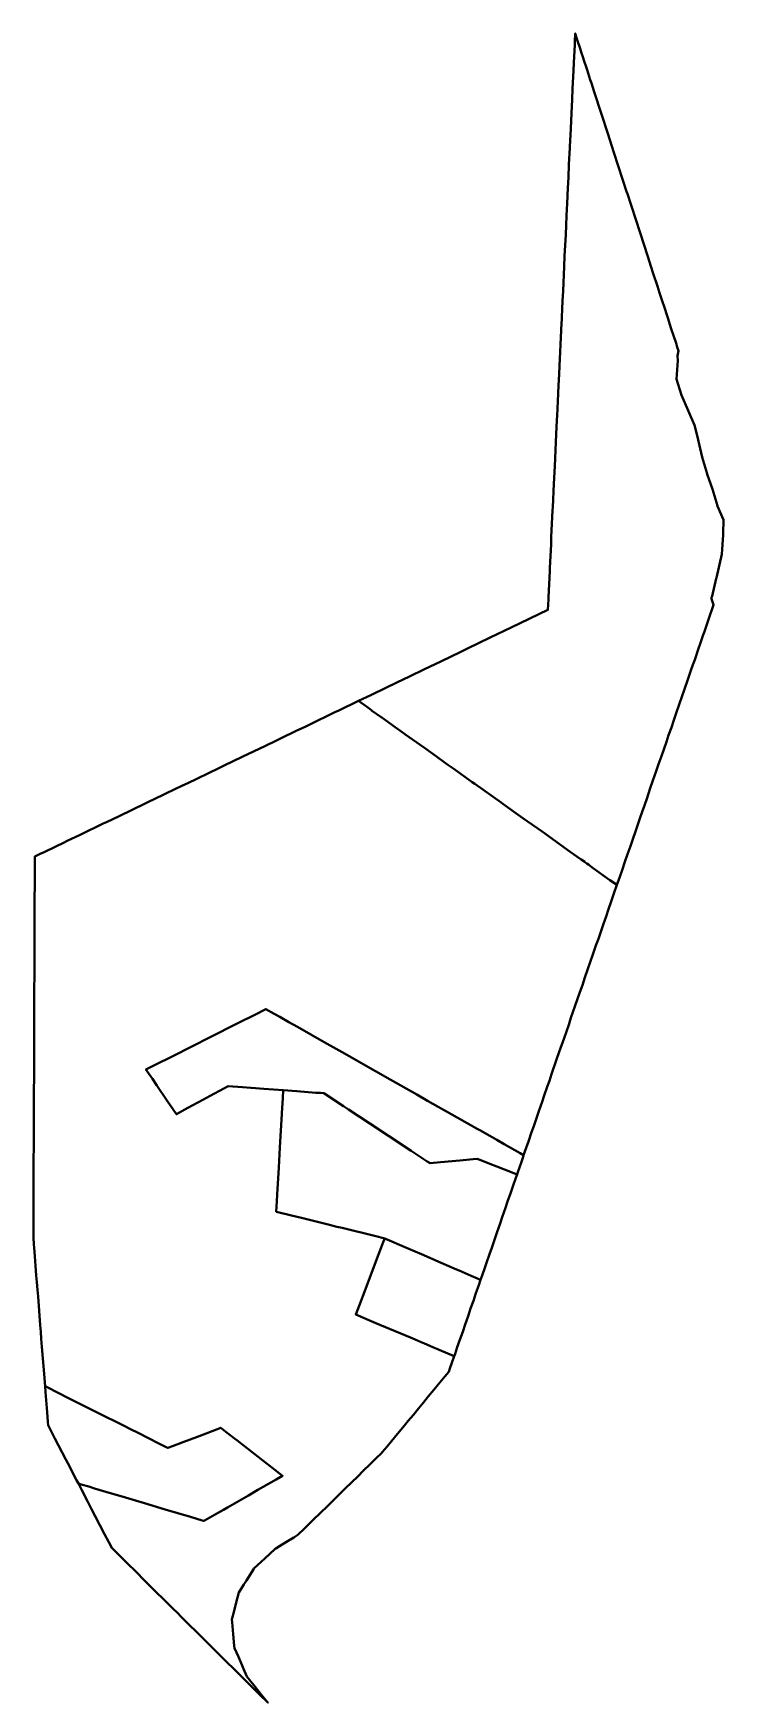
# Model space of a CAD drawing. Header units: metres. Extents: x 807478 to 807568, y 9157439 to 9157657.
import ezdxf

# ---------------------------------------------------------------- set-up
doc = ezdxf.new("R2010")
doc.units = ezdxf.units.M
doc.header["$MEASUREMENT"] = 0
doc.layers.add('2860-21226', color=1, linetype='Continuous')

msp = doc.modelspace()

# ---------------------------------------------------------------- linework, layer by layer
at = {"layer": '2860-21226', "color": 3, "lineweight": 40, "true_color": 0x00ff00}
for points in [[(807520.09, 9157569.62), (807521.12, 9157568.88), (807521.78, 9157568.41), (807521.79, 9157568.4), (807521.8, 9157568.4), (807523.06, 9157567.5), (807523.14, 9157567.45), (807524.38, 9157566.56), (807524.56, 9157566.43), (807526.08, 9157565.35), (807526.11, 9157565.33), (807526.11, 9157565.33), (807526.13, 9157565.31), (807528.68, 9157563.5), (807529.78, 9157562.72), (807531.75, 9157561.32), (807532.53, 9157560.76), (807534.92, 9157559.06), (807535.24, 9157558.83), (807538.68, 9157556.38), (807538.9, 9157556.23), (807541.52, 9157554.36), (807544, 9157552.6), (807547.68, 9157549.98), (807548.52, 9157549.38), (807549.1, 9157548.97), (807549.56, 9157548.65), (807549.58, 9157548.63), (807549.69, 9157548.55), (807549.82, 9157548.46), (807550.03, 9157548.3), (807550.53, 9157547.95), (807552.85, 9157546.3), (807553.69, 9157545.71), (807553.75, 9157545.66), (807553.76, 9157545.69), (807554.07, 9157546.57), (807554.46, 9157547.71), (807554.79, 9157548.67), (807555.14, 9157549.68), (807555.5, 9157550.72), (807555.81, 9157551.63), (807556.15, 9157552.61), (807556.47, 9157553.53), (807556.74, 9157554.32), (807557.03, 9157555.16), (807557.33, 9157556.02), (807557.67, 9157557.01), (807558.1, 9157558.26), (807558.45, 9157559.27), (807558.86, 9157560.46), (807559.18, 9157561.37), (807559.55, 9157562.44), (807559.84, 9157563.29), (807560.19, 9157564.31), (807560.49, 9157565.17), (807560.84, 9157566.18), (807561.16, 9157567.1), (807561.47, 9157568.01), (807561.86, 9157569.15), (807562.2, 9157570.14), (807562.94, 9157572.27), (807563.39, 9157573.58), (807563.65, 9157574.33), (807563.88, 9157574.99), (807564.38, 9157576.44), (807564.6, 9157577.07), (807564.99, 9157578.22), (807565.15, 9157578.68), (807565.69, 9157580.25), (807566.34, 9157582.12), (807566.07, 9157582.93), (807566.09, 9157583.04), (807566.09, 9157583.08), (807566.11, 9157583.17), (807566.16, 9157583.25), (807566.69, 9157585.57), (807566.71, 9157585.65), (807567.42, 9157588.73), (807567.6, 9157591.25), (807567.59, 9157591.37), (807567.65, 9157593.21), (807566.87, 9157594.98), (807566.86, 9157595.04), (807566.19, 9157597.19), (807565.51, 9157599.16), (807565.5, 9157599.2), (807564.86, 9157601.38), (807564.35, 9157603.62), (807564.33, 9157603.63), (807564.33, 9157603.64), (807564.32, 9157603.65), (807564.32, 9157603.67), (807563.85, 9157605.54), (807563.85, 9157605.55), (807563.85, 9157605.55), (807563.85, 9157605.56), (807563.05, 9157607.44), (807562.16, 9157609.45), (807562.16, 9157609.47), (807561.51, 9157611.52), (807561.52, 9157611.54), (807561.67, 9157613.97), (807561.67, 9157613.97), (807561.66, 9157614.59), (807561.77, 9157615.21), (807561.61, 9157615.72), (807561.45, 9157616.21), (807561.41, 9157616.34), (807560.88, 9157617.95), (807560.61, 9157618.8), (807560.41, 9157619.4), (807559.8, 9157621.27), (807559.78, 9157621.33), (807559.31, 9157622.8), (807559.02, 9157623.66), (807558.49, 9157625.3), (807558.4, 9157625.57), (807557.78, 9157627.5), (807556.77, 9157630.58), (807555.07, 9157635.81), (807555.07, 9157635.83), (807555.06, 9157635.85), (807553.36, 9157641.06), (807552.56, 9157643.54), (807551.74, 9157646.05), (807550.79, 9157648.97), (807550.43, 9157650.07), (807550.28, 9157650.54), (807549.86, 9157651.82), (807549.69, 9157652.35), (807549.54, 9157652.82), (807549.27, 9157653.64), (807549.16, 9157654), (807548.96, 9157654.6), (807548.63, 9157655.6), (807548.32, 9157656.57), (807548.26, 9157655.45), (807548.25, 9157655.06), (807548.17, 9157653.54), (807548.13, 9157652.72), (807548.09, 9157651.72), (807547.98, 9157649.37), (807547.91, 9157647.95), (807547.82, 9157646.16), (807547.73, 9157644.19), (807547.62, 9157641.79), (807547.61, 9157641.71), (807547.61, 9157641.68), (807547.51, 9157639.49), (807547.43, 9157637.79), (807547.37, 9157636.45), (807547.27, 9157634.41), (807547.19, 9157632.84), (807547.13, 9157631.54), (807547.08, 9157630.36), (807546.94, 9157627.56), (807546.88, 9157626.2), (807546.73, 9157622.99), (807546.67, 9157621.74), (807546.52, 9157618.54), (807546.5, 9157618.23), (807546.49, 9157617.88), (807546.27, 9157613.25), (807546.22, 9157612.19), (807546.15, 9157610.7), (807546.05, 9157608.67), (807545.96, 9157606.77), (807545.93, 9157606.2), (807545.85, 9157604.35), (807545.65, 9157600.2), (807545.54, 9157597.89), (807545.4, 9157594.86), (807545.38, 9157594.42), (807545.21, 9157591), (807545.19, 9157590.5), (807545.17, 9157590.01), (807545.02, 9157586.97), (807545, 9157586.53), (807544.84, 9157583.16), (807544.83, 9157582.88), (807544.76, 9157581.48), (807539.98, 9157579.18), (807537.26, 9157577.88), (807534.31, 9157576.46), (807533.43, 9157576.03), (807530.8, 9157574.77), (807528.69, 9157573.75), (807526.74, 9157572.81), (807525.08, 9157572.02), (807521.96, 9157570.52), (807521.85, 9157570.46), (807521.83, 9157570.46), (807521.81, 9157570.44)], [(807519.74, 9157489.71), (807521.06, 9157489.15), (807521.13, 9157489.12), (807522.37, 9157488.6), (807522.89, 9157488.37), (807526.85, 9157486.7), (807527.47, 9157486.44), (807528.25, 9157486.1), (807528.7, 9157485.92), (807529.76, 9157485.47), (807530.62, 9157485.1), (807532.56, 9157484.28), (807532.68, 9157484.6), (807532.96, 9157485.44), (807533.34, 9157486.54), (807533.67, 9157487.47), (807533.99, 9157488.42), (807534.37, 9157489.51), (807534.7, 9157490.47), (807535.06, 9157491.51), (807535.39, 9157492.47), (807535.76, 9157493.54), (807536, 9157494.24), (807534.78, 9157494.76), (807533.2, 9157495.44), (807532.86, 9157495.59), (807530.88, 9157496.44), (807528.3, 9157497.55), (807526.66, 9157498.25), (807526.33, 9157498.4), (807523.52, 9157499.6), (807523.33, 9157499.11), (807523.2, 9157498.78), (807522.24, 9157496.25), (807521.8, 9157495.1), (807520.64, 9157492.08), (807520.38, 9157491.39)]]:
    msp.add_lwpolyline(points, close=True, dxfattribs=at)
at = {"layer": '2860-21226', "color": 1, "lineweight": 40, "true_color": 0xff0000}
for points in [[(807477.76, 9157499.72), (807477.76, 9157499.69), (807477.82, 9157498.89), (807477.9, 9157497.91), (807478.14, 9157494.8), (807478.21, 9157493.92), (807478.29, 9157492.94), (807478.36, 9157492.06), (807478.65, 9157488.33), (807478.72, 9157487.44), (807478.79, 9157486.53), (807478.87, 9157485.48), (807479.07, 9157483), (807479.15, 9157481.97), (807479.24, 9157480.84), (807479.28, 9157480.36), (807479.8, 9157480.1), (807480.72, 9157479.64), (807482.5, 9157478.74), (807485.44, 9157477.27), (807486.34, 9157476.82), (807489.31, 9157475.33), (807490.58, 9157474.69), (807491.22, 9157474.37), (807492.82, 9157473.57), (807494.01, 9157472.97), (807495.07, 9157472.44), (807495.28, 9157472.33), (807495.86, 9157472.55), (807497.34, 9157473.12), (807499, 9157473.75), (807500.26, 9157474.23), (807500.47, 9157474.31), (807502.15, 9157474.95), (807502.82, 9157474.43), (807503.95, 9157473.55), (807504.24, 9157473.33), (807505.25, 9157472.54), (807508.04, 9157470.39), (807508.6, 9157469.95), (807508.8, 9157469.8), (807510.22, 9157468.7), (807509.37, 9157468.21), (807507, 9157466.86), (807505.76, 9157466.14), (807503.02, 9157464.57), (807502.52, 9157464.28), (807501.36, 9157463.62), (807500.12, 9157462.91), (807499.96, 9157462.82), (807499.96, 9157462.81), (807499.89, 9157462.83), (807499.75, 9157462.88), (807498.21, 9157463.34), (807494.94, 9157464.31), (807492.23, 9157465.12), (807491.06, 9157465.47), (807489.74, 9157465.86), (807487.21, 9157466.62), (807485.72, 9157467.06), (807484.96, 9157467.29), (807484, 9157467.58), (807483.62, 9157467.69), (807484.05, 9157466.85), (807484.86, 9157465.31), (807485.34, 9157464.37), (807485.82, 9157463.45), (807487.04, 9157461.1), (807487.57, 9157460.07), (807487.97, 9157459.3), (807490.28, 9157457.01), (807490.82, 9157456.48), (807492.5, 9157454.81), (807495.98, 9157451.36), (807496.51, 9157450.84), (807497.01, 9157450.34), (807497.84, 9157449.52), (807499.2, 9157448.17), (807499.66, 9157447.71), (807501.09, 9157446.29), (807501.56, 9157445.83), (807501.93, 9157445.47), (807503.1, 9157444.3), (807503.72, 9157443.69), (807505.16, 9157442.26), (807506.34, 9157441.09), (807506.46, 9157440.97), (807507.31, 9157440.13), (807508.2, 9157439.24), (807508.29, 9157439.16), (807508.21, 9157439.26), (807507.43, 9157440.23), (807506.63, 9157441.22), (807505.74, 9157442.34), (807505.57, 9157442.55), (807505.12, 9157443.56), (807504.93, 9157444.01), (807504.45, 9157445.11), (807503.95, 9157446.23), (807503.92, 9157446.55), (807503.78, 9157448.09), (807503.64, 9157449.63), (807503.61, 9157449.97), (807503.91, 9157451.13), (807504.18, 9157452.19), (807504.35, 9157452.83), (807504.52, 9157453.51), (807505.17, 9157454.54), (807505.5, 9157455.06), (807506.47, 9157456.59), (807506.48, 9157456.61), (807507.88, 9157457.91), (807509.26, 9157459.19), (807509.35, 9157459.25), (807509.8, 9157459.53), (807510.72, 9157460.09), (807511.66, 9157460.66), (807512.21, 9157460.99), (807513.1, 9157461.87), (807514.43, 9157463.17), (807514.95, 9157463.68), (807516.27, 9157464.98), (807516.56, 9157465.26), (807517.88, 9157466.55), (807518.2, 9157466.87), (807519.41, 9157468.05), (807519.82, 9157468.45), (807520.89, 9157469.5), (807521.44, 9157470.04), (807522.4, 9157470.98), (807523.04, 9157471.61), (807523.23, 9157471.8), (807523.82, 9157472.51), (807524.41, 9157473.22), (807525.19, 9157474.17), (807525.87, 9157474.99), (807526.58, 9157475.85), (807527.25, 9157476.66), (807527.93, 9157477.48), (807528.57, 9157478.26), (807529.19, 9157479.01), (807529.92, 9157479.89), (807530.49, 9157480.58), (807531.35, 9157481.62), (807531.86, 9157482.24), (807532.01, 9157482.66), (807532.27, 9157483.41), (807532.56, 9157484.28), (807530.62, 9157485.1), (807529.76, 9157485.47), (807528.7, 9157485.92), (807528.25, 9157486.1), (807527.47, 9157486.44), (807526.85, 9157486.7), (807522.89, 9157488.37), (807522.37, 9157488.6), (807521.13, 9157489.12), (807521.06, 9157489.15), (807519.74, 9157489.71), (807520.38, 9157491.39), (807520.64, 9157492.08), (807521.8, 9157495.1), (807522.24, 9157496.25), (807523.2, 9157498.78), (807523.33, 9157499.11), (807523.52, 9157499.6), (807523.35, 9157499.65), (807522.34, 9157499.89), (807517.95, 9157500.98), (807517.29, 9157501.14), (807516.31, 9157501.38), (807512.67, 9157502.28), (807511.36, 9157502.6), (807509.4, 9157503.09), (807509.38, 9157503.09), (807509.46, 9157504.47), (807509.51, 9157505.34), (807509.71, 9157508.87), (807509.87, 9157511.47), (807510.12, 9157515.85), (807510.13, 9157515.94), (807510.24, 9157517.87), (807510.3, 9157518.91), (807507.76, 9157519.1), (807506.12, 9157519.22), (807506.06, 9157519.23), (807504.98, 9157519.31), (807503.11, 9157519.44), (807502.55, 9157519.14), (807500.77, 9157518.17), (807499.81, 9157517.66), (807497.89, 9157516.62), (807496.38, 9157515.8), (807496.05, 9157516.29), (807495.87, 9157516.55), (807495.19, 9157517.55), (807493.83, 9157519.55), (807493.25, 9157520.39), (807492.42, 9157521.61), (807493.1, 9157521.95), (807493.72, 9157522.27), (807495.76, 9157523.29), (807498.57, 9157524.71), (807500.6, 9157525.74), (807504.46, 9157527.68), (807504.55, 9157527.73), (807506.58, 9157528.75), (807508.04, 9157529.49), (807509.12, 9157528.88), (807509.86, 9157528.46), (807511.02, 9157527.8), (807512.14, 9157527.17), (807515.63, 9157525.19), (807517.95, 9157523.87), (807522.29, 9157521.41), (807524.23, 9157520.31), (807527.68, 9157518.36), (807529.1, 9157517.55), (807532.93, 9157515.38), (807535.55, 9157513.89), (807535.88, 9157513.71), (807537.18, 9157512.97), (807538.1, 9157512.44), (807539.07, 9157511.89), (807541.13, 9157510.72), (807541.6, 9157510.46), (807541.92, 9157511.4), (807542.22, 9157512.25), (807542.63, 9157513.45), (807542.91, 9157514.26), (807543.31, 9157515.4), (807543.58, 9157516.2), (807544, 9157517.4), (807544.28, 9157518.22), (807544.67, 9157519.36), (807544.95, 9157520.16), (807545.24, 9157520.99), (807545.9, 9157522.92), (807546.25, 9157523.91), (807546.86, 9157525.68), (807547.17, 9157526.58), (807547.47, 9157527.45), (807547.77, 9157528.33), (807548.59, 9157530.71), (807548.93, 9157531.68), (807549.25, 9157532.61), (807549.59, 9157533.61), (807549.93, 9157534.6), (807550.32, 9157535.73), (807550.63, 9157536.61), (807551.02, 9157537.75), (807551.34, 9157538.66), (807551.69, 9157539.68), (807552.01, 9157540.6), (807552.33, 9157541.54), (807552.66, 9157542.5), (807553, 9157543.49), (807553.36, 9157544.53), (807553.75, 9157545.66), (807553.69, 9157545.71), (807552.85, 9157546.3), (807550.53, 9157547.95), (807550.03, 9157548.3), (807549.82, 9157548.46), (807549.69, 9157548.55), (807549.58, 9157548.63), (807549.56, 9157548.65), (807549.1, 9157548.97), (807548.52, 9157549.38), (807547.68, 9157549.98), (807544, 9157552.6), (807541.52, 9157554.36), (807538.9, 9157556.23), (807538.68, 9157556.38), (807535.24, 9157558.83), (807534.92, 9157559.06), (807532.53, 9157560.76), (807531.75, 9157561.32), (807529.78, 9157562.72), (807528.68, 9157563.5), (807526.13, 9157565.31), (807526.11, 9157565.33), (807526.11, 9157565.33), (807526.08, 9157565.35), (807524.56, 9157566.43), (807524.38, 9157566.56), (807523.14, 9157567.45), (807523.06, 9157567.5), (807521.8, 9157568.4), (807521.79, 9157568.4), (807521.78, 9157568.41), (807521.12, 9157568.88), (807520.09, 9157569.62), (807517.52, 9157568.38), (807517.02, 9157568.14), (807516.4, 9157567.84), (807514.29, 9157566.83), (807513.22, 9157566.31), (807511.99, 9157565.72), (807509.96, 9157564.75), (807509.43, 9157564.49), (807507.89, 9157563.75), (807506.49, 9157563.08), (807504.95, 9157562.34), (807502.61, 9157561.21), (807501.64, 9157560.75), (807500.83, 9157560.36), (807498.86, 9157559.41), (807497.29, 9157558.65), (807497.28, 9157558.65), (807497.16, 9157558.59), (807495.02, 9157557.56), (807494.3, 9157557.22), (807494.01, 9157557.08), (807488.92, 9157554.63), (807487.3, 9157553.85), (807486.85, 9157553.64), (807483.86, 9157552.2), (807482.17, 9157551.39), (807481.68, 9157551.15), (807480.66, 9157550.66), (807479.06, 9157549.89), (807478.74, 9157549.74), (807477.94, 9157549.35), (807477.94, 9157548.02), (807477.94, 9157547.75), (807477.93, 9157545.8), (807477.92, 9157543.74), (807477.92, 9157543.72), (807477.92, 9157543.41), (807477.91, 9157541.46), (807477.91, 9157539.68), (807477.91, 9157539.15), (807477.9, 9157538.26), (807477.9, 9157536.66), (807477.89, 9157535.62), (807477.89, 9157534.53), (807477.89, 9157533.7), (807477.88, 9157532.32), (807477.88, 9157531.82), (807477.87, 9157529.86), (807477.87, 9157528.64), (807477.87, 9157528.37), (807477.86, 9157527.26), (807477.86, 9157526.93), (807477.84, 9157520.28), (807477.83, 9157519.18), (807477.83, 9157518.19), (807477.82, 9157515.82), (807477.82, 9157514.96), (807477.81, 9157512.25), (807477.79, 9157509.19), (807477.78, 9157506.01), (807477.78, 9157505.26), (807477.78, 9157504.46), (807477.76, 9157500.51)], [(807509.38, 9157503.09), (807509.4, 9157503.09), (807511.36, 9157502.6), (807512.67, 9157502.28), (807516.31, 9157501.38), (807517.29, 9157501.14), (807517.95, 9157500.98), (807522.34, 9157499.89), (807523.35, 9157499.65), (807523.52, 9157499.6), (807526.33, 9157498.4), (807526.66, 9157498.25), (807528.3, 9157497.55), (807530.88, 9157496.44), (807532.86, 9157495.59), (807533.2, 9157495.44), (807534.78, 9157494.76), (807536, 9157494.24), (807536.08, 9157494.46), (807536.45, 9157495.54), (807536.76, 9157496.43), (807537.15, 9157497.56), (807537.44, 9157498.4), (807537.84, 9157499.56), (807538.15, 9157500.46), (807538.54, 9157501.58), (807538.82, 9157502.39), (807539.23, 9157503.6), (807539.52, 9157504.42), (807539.92, 9157505.58), (807540.19, 9157506.36), (807540.59, 9157507.52), (807540.74, 9157507.96), (807539.1, 9157508.61), (807538.1, 9157509), (807537.2, 9157509.35), (807537.19, 9157509.35), (807536.24, 9157509.73), (807535.56, 9157510), (807535.05, 9157509.95), (807533.28, 9157509.77), (807530.78, 9157509.53), (807529.43, 9157509.4), (807529.05, 9157509.64), (807528.28, 9157510.16), (807526.97, 9157511.02), (807524.02, 9157512.97), (807521.57, 9157514.59), (807518.79, 9157516.42), (807518.13, 9157516.85), (807515.6, 9157518.52), (807515.13, 9157518.56), (807514.56, 9157518.6), (807512.07, 9157518.78), (807510.3, 9157518.91), (807510.24, 9157517.87), (807510.13, 9157515.94), (807510.12, 9157515.85), (807509.87, 9157511.47), (807509.71, 9157508.87), (807509.51, 9157505.34), (807509.46, 9157504.47)]]:
    msp.add_lwpolyline(points, close=True, dxfattribs=at)
at = {"layer": '2860-21226', "color": 4, "lineweight": 40, "true_color": 0x00ffff}
msp.add_lwpolyline([(807492.42, 9157521.61), (807493.25, 9157520.39), (807493.83, 9157519.55), (807495.19, 9157517.55), (807495.87, 9157516.55), (807496.05, 9157516.29), (807496.38, 9157515.8), (807497.89, 9157516.62), (807499.81, 9157517.66), (807500.77, 9157518.17), (807502.55, 9157519.14), (807503.11, 9157519.44), (807504.98, 9157519.31), (807506.06, 9157519.23), (807506.12, 9157519.22), (807507.76, 9157519.1), (807510.3, 9157518.91), (807512.07, 9157518.78), (807514.56, 9157518.6), (807515.13, 9157518.56), (807515.6, 9157518.52), (807518.13, 9157516.85), (807518.79, 9157516.42), (807521.57, 9157514.59), (807524.02, 9157512.97), (807526.97, 9157511.02), (807528.28, 9157510.16), (807529.05, 9157509.64), (807529.43, 9157509.4), (807530.78, 9157509.53), (807533.28, 9157509.77), (807535.05, 9157509.95), (807535.56, 9157510), (807536.24, 9157509.73), (807537.19, 9157509.35), (807537.2, 9157509.35), (807538.1, 9157509), (807539.1, 9157508.61), (807540.74, 9157507.96), (807540.83, 9157508.24), (807541.26, 9157509.47), (807541.53, 9157510.26), (807541.6, 9157510.46), (807541.13, 9157510.72), (807539.07, 9157511.89), (807538.1, 9157512.44), (807537.18, 9157512.97), (807535.88, 9157513.71), (807535.55, 9157513.89), (807532.93, 9157515.38), (807529.1, 9157517.55), (807527.68, 9157518.36), (807524.23, 9157520.31), (807522.29, 9157521.41), (807517.95, 9157523.87), (807515.63, 9157525.19), (807512.14, 9157527.17), (807511.02, 9157527.8), (807509.86, 9157528.46), (807509.12, 9157528.88), (807508.04, 9157529.49), (807506.58, 9157528.75), (807504.55, 9157527.73), (807504.46, 9157527.68), (807500.6, 9157525.74), (807498.57, 9157524.71), (807495.76, 9157523.29), (807493.72, 9157522.27), (807493.1, 9157521.95)], close=True, dxfattribs=at)
at = {"layer": '2860-21226', "color": 5, "lineweight": 40, "true_color": 0x0000ff}
msp.add_lwpolyline([(807479.28, 9157480.36), (807479.34, 9157479.59), (807479.54, 9157476.98), (807479.64, 9157475.71), (807479.67, 9157475.3), (807480.09, 9157474.5), (807480.57, 9157473.57), (807482, 9157470.82), (807482.5, 9157469.86), (807482.91, 9157469.06), (807483.38, 9157468.15), (807483.62, 9157467.69), (807484, 9157467.58), (807484.96, 9157467.29), (807485.72, 9157467.06), (807487.21, 9157466.62), (807489.74, 9157465.86), (807491.06, 9157465.47), (807492.23, 9157465.12), (807494.94, 9157464.31), (807498.21, 9157463.34), (807499.75, 9157462.88), (807499.89, 9157462.83), (807499.96, 9157462.81), (807499.96, 9157462.82), (807500.12, 9157462.91), (807501.36, 9157463.62), (807502.52, 9157464.28), (807503.02, 9157464.57), (807505.76, 9157466.14), (807507, 9157466.86), (807509.37, 9157468.21), (807510.22, 9157468.7), (807508.8, 9157469.8), (807508.6, 9157469.95), (807508.04, 9157470.39), (807505.25, 9157472.54), (807504.24, 9157473.33), (807503.95, 9157473.55), (807502.82, 9157474.43), (807502.15, 9157474.95), (807500.47, 9157474.31), (807500.26, 9157474.23), (807499, 9157473.75), (807497.34, 9157473.12), (807495.86, 9157472.55), (807495.28, 9157472.33), (807495.07, 9157472.44), (807494.01, 9157472.97), (807492.82, 9157473.57), (807491.22, 9157474.37), (807490.58, 9157474.69), (807489.31, 9157475.33), (807486.34, 9157476.82), (807485.44, 9157477.27), (807482.5, 9157478.74), (807480.72, 9157479.64), (807479.8, 9157480.1)], close=True, dxfattribs=at)

doc.saveas('drawing.dxf')
